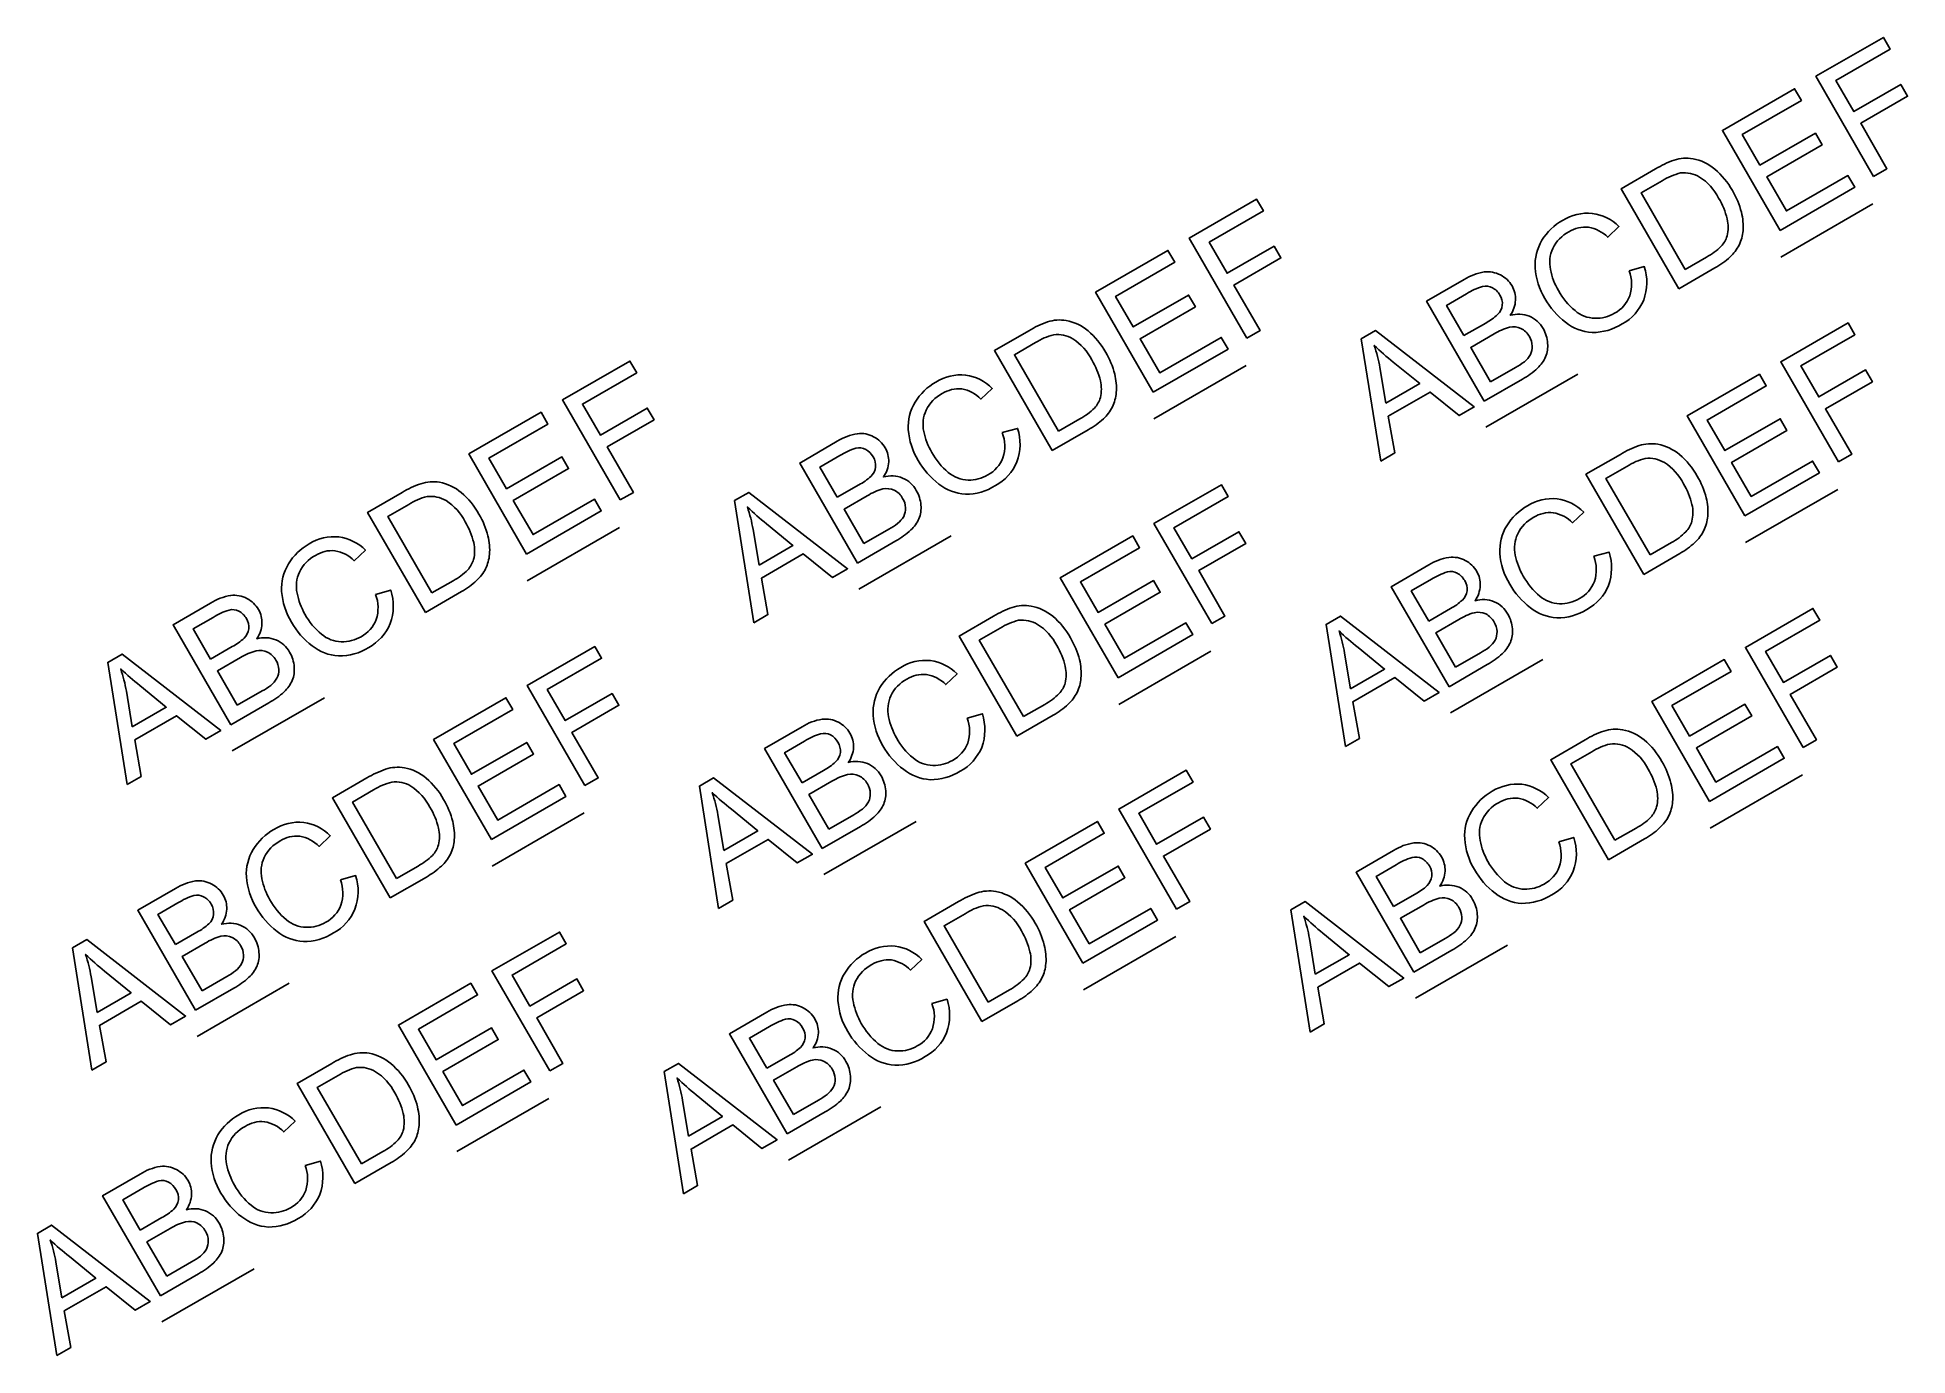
# Model space of a CAD drawing. Header units: millimetres. Extents: x -41 to 121, y -66 to 48.
import ezdxf

# ---------------------------------------------------------------- set-up
doc = ezdxf.new("R2010")
doc.units = ezdxf.units.MM
doc.layers.get('0').update_dxf_attribs({"lineweight": 25})

msp = doc.modelspace()

# ---------------------------------------------------------------- linework, layer by layer
at = {"flags": 128}
for points in [[(117.77, 35.84), (112.77, 44.5), (118.61, 47.87), (119.2, 46.85), (114.51, 44.14), (116.06, 41.45), (120.12, 43.8), (120.71, 42.78), (116.65, 40.43), (118.92, 36.5)], [(109.67, 31.16), (104.67, 39.82), (110.93, 43.43), (111.52, 42.41), (106.4, 39.46), (107.93, 36.81), (112.73, 39.57), (113.31, 38.56), (108.52, 35.79), (110.22, 32.84), (115.54, 35.91), (116.13, 34.89)], [(63.51, 21.83), (58.51, 30.49), (64.35, 33.86), (64.94, 32.84), (60.24, 30.13), (61.79, 27.45), (65.86, 29.79), (66.45, 28.77), (62.38, 26.42), (64.65, 22.49)], [(55.4, 17.15), (50.4, 25.81), (56.66, 29.42), (57.26, 28.4), (52.14, 25.45), (53.67, 22.8), (58.46, 25.56), (59.05, 24.55), (54.26, 21.78), (55.96, 18.83), (61.28, 21.9), (61.87, 20.88)], [(114.72, 11.12), (109.72, 19.78), (115.56, 23.15), (116.15, 22.13), (111.46, 19.42), (113.01, 16.74), (117.07, 19.08), (117.66, 18.06), (113.6, 15.71), (115.87, 11.78)], [(75.09, 11.19), (73.41, 21.77), (74.65, 22.49), (83.19, 15.87), (81.88, 15.12), (79.36, 17.16), (75.74, 15.07), (76.3, 11.89)], [(9.24, 7.82), (4.24, 16.48), (10.09, 19.85), (10.68, 18.83), (5.98, 16.12), (7.53, 13.44), (11.59, 15.78), (12.18, 14.76), (8.12, 12.41), (10.39, 8.48)], [(106.62, 6.44), (101.62, 15.1), (107.88, 18.71), (108.47, 17.69), (103.35, 14.74), (104.89, 12.09), (109.68, 14.85), (110.26, 13.84), (105.47, 11.07), (107.17, 8.12), (112.49, 11.19), (113.08, 10.17)], [(1.14, 3.14), (-3.86, 11.8), (2.4, 15.42), (2.99, 14.39), (-2.12, 11.44), (-0.59, 8.79), (4.2, 11.55), (4.78, 10.54), (-0.01, 7.77), (1.7, 4.82), (7.01, 7.89), (7.6, 6.87)], [(20.82, -2.82), (19.15, 7.76), (20.38, 8.48), (28.93, 1.86), (27.62, 1.11), (25.1, 3.15), (21.48, 1.06), (22.04, -2.11)], [(60.46, -2.89), (55.46, 5.77), (61.3, 9.14), (61.89, 8.12), (57.19, 5.41), (58.74, 2.73), (62.81, 5.07), (63.4, 4.05), (59.33, 1.7), (61.6, -2.23)], [(52.35, -7.57), (47.35, 1.09), (53.62, 4.71), (54.21, 3.68), (49.09, 0.73), (50.62, -1.92), (55.41, 0.84), (56, -0.17), (51.21, -2.94), (52.91, -5.89), (58.23, -2.82), (58.82, -3.84)], [(111.67, -13.6), (106.67, -4.94), (112.51, -1.57), (113.1, -2.59), (108.41, -5.3), (109.96, -7.98), (114.02, -5.64), (114.61, -6.66), (110.55, -9.01), (112.82, -12.94)], [(72.04, -13.53), (70.36, -2.95), (71.6, -2.23), (80.14, -8.85), (78.84, -9.6), (76.31, -7.56), (72.69, -9.65), (73.25, -12.82)], [(-33.44, -16.83), (-35.12, -6.24), (-33.88, -5.53), (-25.34, -12.15), (-26.64, -12.9), (-29.17, -10.86), (-32.79, -12.95), (-32.23, -16.12)], [(6.19, -16.9), (1.19, -8.24), (7.04, -4.87), (7.63, -5.89), (2.93, -8.6), (4.48, -11.28), (8.54, -8.94), (9.13, -9.96), (5.07, -12.3), (7.34, -16.24)], [(103.57, -18.28), (98.57, -9.62), (104.83, -6), (105.42, -7.03), (100.3, -9.98), (101.84, -12.63), (106.63, -9.87), (107.21, -10.88), (102.42, -13.65), (104.12, -16.6), (109.44, -13.53), (110.03, -14.55)], [(-1.91, -21.58), (-6.91, -12.92), (-0.65, -9.3), (-0.06, -10.32), (-5.17, -13.28), (-3.64, -15.93), (1.15, -13.17), (1.74, -14.18), (-3.06, -16.95), (-1.35, -19.89), (3.96, -16.83), (4.55, -17.85)], [(57.41, -27.61), (52.41, -18.95), (58.25, -15.58), (58.84, -16.6), (54.14, -19.31), (55.69, -21.99), (59.76, -19.65), (60.35, -20.67), (56.28, -23.01), (58.55, -26.95)], [(17.77, -27.54), (16.1, -16.96), (17.33, -16.24), (25.88, -22.86), (24.57, -23.61), (22.05, -21.57), (18.43, -23.66), (18.99, -26.83)], [(49.31, -32.29), (44.31, -23.63), (50.57, -20.01), (51.16, -21.04), (46.04, -23.99), (47.57, -26.64), (52.36, -23.88), (52.95, -24.89), (48.16, -27.66), (49.86, -30.61), (55.18, -27.54), (55.77, -28.56)], [(68.99, -38.25), (67.31, -27.67), (68.55, -26.95), (77.09, -33.57), (75.79, -34.32), (73.26, -32.28), (69.64, -34.37), (70.2, -37.54)], [(-36.49, -41.54), (-38.17, -30.96), (-36.93, -30.25), (-28.39, -36.86), (-29.69, -37.62), (-32.22, -35.58), (-35.84, -37.67), (-35.27, -40.84)], [(3.14, -41.62), (-1.86, -32.96), (3.99, -29.59), (4.58, -30.61), (-0.12, -33.32), (1.43, -36), (5.49, -33.65), (6.08, -34.68), (2.02, -37.02), (4.29, -40.96)], [(-4.96, -46.3), (-9.96, -37.64), (-3.7, -34.02), (-3.11, -35.04), (-8.22, -38), (-6.69, -40.65), (-1.9, -37.88), (-1.31, -38.9), (-6.1, -41.67), (-4.4, -44.61), (0.91, -41.54), (1.5, -42.57)], [(14.72, -52.25), (13.05, -41.67), (14.28, -40.96), (22.83, -47.58), (21.52, -48.33), (19, -46.29), (15.38, -48.38), (15.94, -51.55)], [(-39.54, -66.26), (-41.21, -55.68), (-39.98, -54.97), (-31.44, -61.58), (-32.74, -62.34), (-35.27, -60.3), (-38.89, -62.39), (-38.32, -65.56)]]:
    msp.add_lwpolyline(points, close=True, dxfattribs=at)
for points in [[(100.91, 26.1), (95.91, 34.76), (98.89, 36.48, -0.053594), (100.5, 37.25, -0.122267), (102.13, 37.36, -0.129875), (104.01, 36.47, -0.090537), (105.54, 34.61, -0.073284), (106.32, 32.73, -0.082637), (106.46, 31.13, -0.08939), (106.12, 29.89, -0.087885), (105.34, 28.86, -0.059487), (104.03, 27.91)], [(101.46, 27.78), (103.31, 28.85, 0.075838), (104.56, 29.79, 0.118299), (105.08, 30.68, 0.117505), (105.08, 32.15, 0.079086), (104.35, 33.95, 0.13488), (102.7, 35.78, 0.167119), (101.05, 36.13, 0.083906), (99.46, 35.45), (97.64, 34.4)], [(96.6, 27.66), (97.91, 28.03, -0.167453), (97.86, 25.13, -0.173432), (96, 23.07, -0.145701), (93.39, 22.32, -0.152604), (91.1, 23.2, -0.101451), (89.3, 25.26, -0.120062), (88.46, 27.92, -0.153347), (89.05, 30.3, -0.127948), (90.84, 32.03, -0.165199), (93.41, 32.63, -0.167022), (95.72, 31.49), (94.75, 30.57, 0.15602), (93.08, 31.44, 0.165889), (91.39, 31.04, 0.15893), (89.99, 29.6, 0.161763), (89.79, 27.77, 0.081983), (90.48, 25.95, 0.093314), (91.92, 24.21, 0.170262), (93.63, 23.55, 0.138492), (95.34, 23.99, 0.180382), (96.65, 25.49, 0.170149)], [(84.06, 16.37), (79.06, 25.03), (82.31, 26.91, -0.101345), (84.05, 27.56, -0.155055), (85.46, 27.3, -0.142579), (86.46, 26.35, -0.141304), (86.76, 25.13, -0.143013), (86.31, 23.81, -0.163538), (87.97, 23.73, -0.168329), (89.15, 22.66, -0.116197), (89.54, 21.38, -0.118811), (89.37, 20.21, -0.099101), (88.67, 19.23, -0.06112), (87.36, 18.28)], [(82.3, 22.05), (84.18, 23.14, 0.065947), (85.21, 23.87, 0.166525), (85.62, 24.68, 0.162771), (85.41, 25.56, 0.144165), (84.76, 26.2, 0.18321), (83.91, 26.31, 0.067339), (82.52, 25.67), (80.79, 24.67)], [(46.64, 12.09), (41.64, 20.75), (44.63, 22.47, -0.053594), (46.24, 23.24, -0.122267), (47.87, 23.35, -0.129875), (49.75, 22.47, -0.090537), (51.28, 20.6, -0.073284), (52.06, 18.72, -0.082637), (52.19, 17.12, -0.08939), (51.86, 15.88, -0.087885), (51.08, 14.85, -0.059487), (49.77, 13.9)], [(84.61, 18.06), (86.77, 19.3, 0.039395), (87.53, 19.79, 0.094848), (88.05, 20.41, 0.131837), (88.21, 21.14, 0.126312), (87.96, 21.97, 0.156179), (87.23, 22.67, 0.167295), (86.25, 22.78, 0.075144), (84.9, 22.19), (82.89, 21.03)], [(47.2, 13.78), (49.05, 14.84, 0.075838), (50.3, 15.78, 0.118299), (50.82, 16.68, 0.117505), (50.82, 18.14, 0.079086), (50.08, 19.94, 0.13488), (48.43, 21.77, 0.167119), (46.78, 22.12, 0.083906), (45.2, 21.44), (43.38, 20.39)], [(75.53, 16.19), (78.47, 17.89), (76.18, 19.76, -0.020028), (74.53, 21.2, -0.038979), (75.02, 19.28)], [(42.33, 13.65), (43.65, 14.02, -0.167453), (43.59, 11.12, -0.173432), (41.73, 9.06, -0.145701), (39.13, 8.32, -0.152604), (36.84, 9.2, -0.101451), (35.04, 11.25, -0.120062), (34.19, 13.91, -0.153347), (34.78, 16.29, -0.127948), (36.58, 18.03, -0.165199), (39.15, 18.63, -0.167022), (41.46, 17.48), (40.48, 16.56, 0.15602), (38.81, 17.43, 0.165889), (37.12, 17.03, 0.15893), (35.73, 15.59, 0.161763), (35.53, 13.76, 0.081983), (36.22, 11.94, 0.093314), (37.65, 10.2, 0.170262), (39.37, 9.54, 0.138492), (41.07, 9.99, 0.180382), (42.38, 11.48, 0.170149)], [(29.79, 2.36), (24.79, 11.02), (28.04, 12.9, -0.101345), (29.79, 13.56, -0.155055), (31.19, 13.29, -0.142579), (32.19, 12.34, -0.141304), (32.49, 11.12, -0.143013), (32.04, 9.81, -0.163538), (33.7, 9.72, -0.168329), (34.88, 8.65, -0.116197), (35.28, 7.37, -0.118811), (35.11, 6.2, -0.099101), (34.41, 5.22, -0.06112), (33.1, 4.27)], [(28.04, 8.05), (29.91, 9.13, 0.065947), (30.95, 9.86, 0.166525), (31.36, 10.67, 0.162771), (31.14, 11.55, 0.144165), (30.5, 12.19, 0.18321), (29.65, 12.3, 0.067339), (28.26, 11.66), (26.53, 10.66)], [(97.86, 1.38), (92.86, 10.04), (95.84, 11.76, -0.053594), (97.46, 12.53, -0.122267), (99.08, 12.64, -0.129875), (100.96, 11.76, -0.090537), (102.49, 9.89, -0.073284), (103.27, 8.01, -0.082637), (103.41, 6.41, -0.08939), (103.07, 5.17, -0.087885), (102.29, 4.14, -0.059487), (100.98, 3.19)], [(98.41, 3.07), (100.26, 4.13, 0.075838), (101.52, 5.07, 0.118299), (102.03, 5.97, 0.117505), (102.04, 7.43, 0.079086), (101.3, 9.23, 0.13488), (99.65, 11.06, 0.167119), (98, 11.41, 0.083906), (96.41, 10.73), (94.59, 9.68)], [(-7.62, -1.92), (-12.62, 6.74), (-9.64, 8.47, -0.053594), (-8.02, 9.23, -0.122267), (-6.39, 9.35, -0.129875), (-4.52, 8.46, -0.090537), (-2.99, 6.59, -0.073284), (-2.21, 4.71, -0.082637), (-2.07, 3.11, -0.08939), (-2.41, 1.87, -0.087885), (-3.19, 0.84, -0.059487), (-4.49, -0.11)], [(-7.06, -0.23), (-5.21, 0.83, 0.075838), (-3.96, 1.77, 0.118299), (-3.45, 2.67, 0.117505), (-3.44, 4.13, 0.079086), (-4.18, 5.93, 0.13488), (-5.83, 7.76, 0.167119), (-7.48, 8.11, 0.083906), (-9.06, 7.43), (-10.88, 6.38)], [(30.35, 4.05), (32.51, 5.29, 0.039395), (33.26, 5.78, 0.094848), (33.79, 6.4, 0.131837), (33.95, 7.14, 0.126312), (33.7, 7.96, 0.156179), (32.96, 8.66, 0.167295), (31.98, 8.77, 0.075144), (30.63, 8.18), (28.63, 7.02)], [(21.27, 2.18), (24.2, 3.88), (21.91, 5.75, -0.020028), (20.26, 7.2, -0.038979), (20.75, 5.27)], [(93.55, 2.94), (94.86, 3.31, -0.167453), (94.81, 0.41, -0.173432), (92.95, -1.65, -0.145701), (90.34, -2.39, -0.152604), (88.05, -1.51, -0.101451), (86.26, 0.54, -0.120062), (85.41, 3.2, -0.153347), (86, 5.58, -0.127948), (87.8, 7.32, -0.165199), (90.36, 7.92, -0.167022), (92.67, 6.77), (91.7, 5.85, 0.15602), (90.03, 6.72, 0.165889), (88.34, 6.32, 0.15893), (86.95, 4.88, 0.161763), (86.74, 3.05, 0.081983), (87.43, 1.23, 0.093314), (88.87, -0.51, 0.170262), (90.58, -1.17, 0.138492), (92.29, -0.72, 0.180382), (93.6, 0.77, 0.170149)], [(-11.93, -0.36), (-10.62, 0.02, -0.167453), (-10.67, -2.89, -0.173432), (-12.53, -4.95, -0.145701), (-15.14, -5.69, -0.152604), (-17.43, -4.81, -0.101451), (-19.22, -2.76, -0.120062), (-20.07, -0.1, -0.153347), (-19.48, 2.28, -0.127948), (-17.68, 4.02, -0.165199), (-15.12, 4.62, -0.167022), (-12.81, 3.47), (-13.78, 2.55, 0.15602), (-15.45, 3.42, 0.165889), (-17.14, 3.02, 0.15893), (-18.53, 1.58, 0.161763), (-18.73, -0.25, 0.081983), (-18.05, -2.07, 0.093314), (-16.61, -3.81, 0.170262), (-14.9, -4.46, 0.138492), (-13.19, -4.02, 0.180382), (-11.88, -2.53, 0.170149)], [(81.01, -8.35), (76.01, 0.31), (79.26, 2.19, -0.101345), (81, 2.85, -0.155055), (82.41, 2.58, -0.142579), (83.41, 1.63, -0.141304), (83.71, 0.41, -0.143013), (83.26, -0.9, -0.163538), (84.92, -0.99, -0.168329), (86.1, -2.06, -0.116197), (86.49, -3.34, -0.118811), (86.32, -4.51, -0.099101), (85.62, -5.49, -0.06112), (84.31, -6.44)], [(79.26, -2.66), (81.13, -1.58, 0.065947), (82.16, -0.85, 0.166525), (82.57, -0.04, 0.162771), (82.36, 0.84, 0.144165), (81.71, 1.48, 0.18321), (80.86, 1.59, 0.067339), (79.48, 0.95), (77.74, -0.05)], [(-24.47, -11.65), (-29.47, -2.99), (-26.22, -1.11, -0.101345), (-24.48, -0.45, -0.155055), (-23.07, -0.72, -0.142579), (-22.07, -1.67, -0.141304), (-21.77, -2.89, -0.143013), (-22.22, -4.2, -0.163538), (-20.56, -4.29, -0.168329), (-19.38, -5.36, -0.116197), (-18.98, -6.64, -0.118811), (-19.15, -7.81, -0.099101), (-19.85, -8.79, -0.06112), (-21.17, -9.74)], [(43.6, -12.63), (38.6, -3.97), (41.58, -2.24, -0.053594), (43.19, -1.48, -0.122267), (44.82, -1.37, -0.129875), (46.7, -2.25, -0.090537), (48.23, -4.12, -0.073284), (49.01, -6, -0.082637), (49.14, -7.6, -0.08939), (48.81, -8.84, -0.087885), (48.03, -9.87, -0.059487), (46.72, -10.82)], [(-26.22, -5.96), (-24.35, -4.88, 0.065947), (-23.32, -4.15, 0.166525), (-22.91, -3.34, 0.162771), (-23.12, -2.45, 0.144165), (-23.77, -1.81, 0.18321), (-24.62, -1.71, 0.067339), (-26, -2.35), (-27.73, -3.35)], [(44.15, -10.94), (46, -9.88, 0.075838), (47.25, -8.94, 0.118299), (47.77, -8.04, 0.117505), (47.77, -6.58, 0.079086), (47.04, -4.78, 0.13488), (45.38, -2.95, 0.167119), (43.74, -2.6, 0.083906), (42.15, -3.28), (40.33, -4.33)], [(81.56, -6.66), (83.72, -5.42, 0.039395), (84.48, -4.93, 0.094848), (85, -4.31, 0.131837), (85.16, -3.57, 0.126312), (84.91, -2.75, 0.156179), (84.18, -2.05, 0.167295), (83.2, -1.94, 0.075144), (81.85, -2.53), (79.85, -3.69)], [(72.48, -8.53), (75.42, -6.83), (73.13, -4.96, -0.020028), (71.48, -3.52, -0.038979), (71.97, -5.44)], [(-23.91, -9.96), (-21.76, -8.72, 0.039395), (-21, -8.23, 0.094848), (-20.48, -7.61, 0.131837), (-20.32, -6.87, 0.126312), (-20.57, -6.04, 0.156179), (-21.3, -5.35, 0.167295), (-22.28, -5.24, 0.075144), (-23.63, -5.83), (-25.63, -6.98)], [(39.29, -11.07), (40.6, -10.69, -0.167453), (40.55, -13.6, -0.173432), (38.68, -15.66, -0.145701), (36.08, -16.4, -0.152604), (33.79, -15.52, -0.101451), (31.99, -13.47, -0.120062), (31.15, -10.81, -0.153347), (31.73, -8.43, -0.127948), (33.53, -6.69, -0.165199), (36.1, -6.09, -0.167022), (38.41, -7.24), (37.43, -8.16, 0.15602), (35.76, -7.29, 0.165889), (34.07, -7.69, 0.15893), (32.68, -9.13, 0.161763), (32.48, -10.96, 0.081983), (33.17, -12.78, 0.093314), (34.6, -14.52, 0.170262), (36.32, -15.17, 0.138492), (38.02, -14.73, 0.180382), (39.33, -13.24, 0.170149)], [(-33, -11.83), (-30.06, -10.13), (-32.35, -8.25, -0.020028), (-34, -6.81, -0.038979), (-33.51, -8.74)], [(26.74, -22.36), (21.74, -13.7), (24.99, -11.82, -0.101345), (26.74, -11.16, -0.155055), (28.14, -11.43, -0.142579), (29.14, -12.38, -0.141304), (29.45, -13.6, -0.143013), (28.99, -14.91, -0.163538), (30.65, -15, -0.168329), (31.83, -16.07, -0.116197), (32.23, -17.35, -0.118811), (32.06, -18.52, -0.099101), (31.36, -19.5, -0.06112), (30.05, -20.45)], [(24.99, -16.67), (26.86, -15.59, 0.065947), (27.9, -14.86, 0.166525), (28.31, -14.05, 0.162771), (28.09, -13.16, 0.144165), (27.45, -12.52, 0.18321), (26.6, -12.42, 0.067339), (25.21, -13.06), (23.48, -14.06)], [(94.81, -23.34), (89.81, -14.68), (92.79, -12.95, -0.053594), (94.41, -12.19, -0.122267), (96.03, -12.08, -0.129875), (97.91, -12.96, -0.090537), (99.44, -14.83, -0.073284), (100.22, -16.71, -0.082637), (100.36, -18.31, -0.08939), (100.02, -19.55, -0.087885), (99.24, -20.58, -0.059487), (97.93, -21.53)], [(95.37, -21.65), (97.21, -20.59, 0.075838), (98.47, -19.65, 0.118299), (98.98, -18.75, 0.117505), (98.99, -17.29, 0.079086), (98.25, -15.49, 0.13488), (96.6, -13.66, 0.167119), (94.95, -13.31, 0.083906), (93.37, -13.99), (91.55, -15.04)], [(-10.67, -26.64), (-15.67, -17.98), (-12.69, -16.25, -0.053594), (-11.07, -15.49, -0.122267), (-9.44, -15.37, -0.129875), (-7.56, -16.26, -0.090537), (-6.04, -18.12, -0.073284), (-5.26, -20.01, -0.082637), (-5.12, -21.61, -0.08939), (-5.45, -22.85, -0.087885), (-6.24, -23.88, -0.059487), (-7.54, -24.83)], [(27.3, -20.67), (29.46, -19.43, 0.039395), (30.21, -18.94, 0.094848), (30.74, -18.32, 0.131837), (30.9, -17.58, 0.126312), (30.65, -16.75, 0.156179), (29.91, -16.06, 0.167295), (28.93, -15.95, 0.075144), (27.58, -16.54), (25.58, -17.69)], [(-10.11, -24.95), (-8.26, -23.88, 0.075838), (-7.01, -22.95, 0.118299), (-6.49, -22.05, 0.117505), (-6.49, -20.59, 0.079086), (-7.23, -18.79, 0.13488), (-8.88, -16.96, 0.167119), (-10.53, -16.61, 0.083906), (-12.11, -17.29), (-13.93, -18.34)], [(18.22, -22.54), (21.15, -20.84), (18.87, -18.96, -0.020028), (17.21, -17.52, -0.038979), (17.7, -19.45)], [(90.5, -21.78), (91.81, -21.4, -0.167453), (91.76, -24.31, -0.173432), (89.9, -26.37, -0.145701), (87.29, -27.11, -0.152604), (85, -26.23, -0.101451), (83.21, -24.18, -0.120062), (82.36, -21.52, -0.153347), (82.95, -19.14, -0.127948), (84.75, -17.4, -0.165199), (87.31, -16.8, -0.167022), (89.62, -17.95), (88.65, -18.87, 0.15602), (86.98, -18, 0.165889), (85.29, -18.4, 0.15893), (83.9, -19.84, 0.161763), (83.7, -21.67, 0.081983), (84.38, -23.49, 0.093314), (85.82, -25.23, 0.170262), (87.53, -25.88, 0.138492), (89.24, -25.44, 0.180382), (90.55, -23.95, 0.170149)], [(-14.98, -25.08), (-13.66, -24.7, -0.167453), (-13.72, -27.6, -0.173432), (-15.58, -29.67, -0.145701), (-18.19, -30.41, -0.152604), (-20.47, -29.53, -0.101451), (-22.27, -27.47, -0.120062), (-23.12, -24.82, -0.153347), (-22.53, -22.44, -0.127948), (-20.73, -20.7, -0.165199), (-18.16, -20.1, -0.167022), (-15.86, -21.25), (-16.83, -22.17, 0.15602), (-18.5, -21.3, 0.165889), (-20.19, -21.7, 0.15893), (-21.58, -23.14, 0.161763), (-21.78, -24.97, 0.081983), (-21.09, -26.79, 0.093314), (-19.66, -28.53, 0.170262), (-17.95, -29.18, 0.138492), (-16.24, -28.74, 0.180382), (-14.93, -27.25, 0.170149)], [(77.96, -33.07), (72.96, -24.41), (76.21, -22.53, -0.101345), (77.95, -21.87, -0.155055), (79.36, -22.14, -0.142579), (80.36, -23.09, -0.141304), (80.66, -24.31, -0.143013), (80.21, -25.62, -0.163538), (81.87, -25.71, -0.168329), (83.05, -26.78, -0.116197), (83.45, -28.06, -0.118811), (83.28, -29.23, -0.099101), (82.57, -30.21, -0.06112), (81.26, -31.16)], [(76.21, -27.38), (78.08, -26.3, 0.065947), (79.11, -25.57, 0.166525), (79.52, -24.76, 0.162771), (79.31, -23.87, 0.144165), (78.66, -23.23, 0.18321), (77.81, -23.13, 0.067339), (76.43, -23.77), (74.7, -24.77)], [(-27.52, -36.36), (-32.52, -27.7), (-29.27, -25.83, -0.101345), (-27.53, -25.17, -0.155055), (-26.12, -25.44, -0.142579), (-25.12, -26.39, -0.141304), (-24.82, -27.61, -0.143013), (-25.27, -28.92, -0.163538), (-23.61, -29.01, -0.168329), (-22.43, -30.08, -0.116197), (-22.03, -31.36, -0.118811), (-22.2, -32.53, -0.099101), (-22.9, -33.51, -0.06112), (-24.22, -34.46)], [(-29.27, -30.68), (-27.4, -29.6, 0.065947), (-26.36, -28.87, 0.166525), (-25.96, -28.06, 0.162771), (-26.17, -27.17, 0.144165), (-26.82, -26.53, 0.18321), (-27.67, -26.43, 0.067339), (-29.05, -27.07), (-30.78, -28.06)], [(40.55, -37.35), (35.55, -28.69), (38.53, -26.96, -0.053594), (40.14, -26.2, -0.122267), (41.77, -26.08, -0.129875), (43.65, -26.97, -0.090537), (45.18, -28.83, -0.073284), (45.96, -30.72, -0.082637), (46.1, -32.32, -0.08939), (45.76, -33.56, -0.087885), (44.98, -34.59, -0.059487), (43.67, -35.54)], [(41.1, -35.66), (42.95, -34.59, 0.075838), (44.2, -33.66, 0.118299), (44.72, -32.76, 0.117505), (44.72, -31.3, 0.079086), (43.99, -29.5, 0.13488), (42.34, -27.67, 0.167119), (40.69, -27.32, 0.083906), (39.1, -28), (37.28, -29.05)], [(78.52, -31.38), (80.67, -30.14, 0.039395), (81.43, -29.65, 0.094848), (81.95, -29.03, 0.131837), (82.11, -28.29, 0.126312), (81.86, -27.47, 0.156179), (81.13, -26.77, 0.167295), (80.15, -26.66, 0.075144), (78.8, -27.25), (76.8, -28.4)], [(69.43, -33.25), (72.37, -31.55), (70.08, -29.68, -0.020028), (68.43, -28.23, -0.038979), (68.92, -30.16)], [(-26.96, -34.68), (-24.81, -33.44, 0.039395), (-24.05, -32.94, 0.094848), (-23.53, -32.33, 0.131837), (-23.37, -31.59, 0.126312), (-23.62, -30.76, 0.156179), (-24.35, -30.07, 0.167295), (-25.33, -29.96, 0.075144), (-26.68, -30.55), (-28.68, -31.7)], [(-36.05, -36.55), (-33.11, -34.85), (-35.4, -32.97, -0.020028), (-37.05, -31.53, -0.038979), (-36.56, -33.46)], [(36.24, -35.79), (37.55, -35.41, -0.167453), (37.5, -38.31, -0.173432), (35.64, -40.38, -0.145701), (33.03, -41.12, -0.152604), (30.74, -40.24, -0.101451), (28.94, -38.19, -0.120062), (28.1, -35.53, -0.153347), (28.68, -33.15, -0.127948), (30.48, -31.41, -0.165199), (33.05, -30.81, -0.167022), (35.36, -31.96), (34.38, -32.88, 0.15602), (32.72, -32.01, 0.165889), (31.03, -32.41, 0.15893), (29.63, -33.85, 0.161763), (29.43, -35.68, 0.081983), (30.12, -37.5, 0.093314), (31.56, -39.24, 0.170262), (33.27, -39.89, 0.138492), (34.97, -39.45, 0.180382), (36.28, -37.96, 0.170149)], [(23.7, -47.07), (18.7, -38.41), (21.94, -36.54, -0.101345), (23.69, -35.88, -0.155055), (25.09, -36.15, -0.142579), (26.09, -37.1, -0.141304), (26.4, -38.32, -0.143013), (25.94, -39.63, -0.163538), (27.61, -39.72, -0.168329), (28.79, -40.79, -0.116197), (29.18, -42.07, -0.118811), (29.01, -43.24, -0.099101), (28.31, -44.22, -0.06112), (27, -45.17)], [(21.94, -41.39), (23.81, -40.31, 0.065947), (24.85, -39.58, 0.166525), (25.26, -38.77, 0.162771), (25.04, -37.88, 0.144165), (24.4, -37.24, 0.18321), (23.55, -37.14, 0.067339), (22.16, -37.78), (20.43, -38.77)], [(-13.72, -51.35), (-18.72, -42.69), (-15.73, -40.97, -0.053594), (-14.12, -40.21, -0.122267), (-12.49, -40.09, -0.129875), (-10.61, -40.98, -0.090537), (-9.09, -42.84, -0.073284), (-8.31, -44.72, -0.082637), (-8.17, -46.33, -0.08939), (-8.5, -47.57, -0.087885), (-9.29, -48.6, -0.059487), (-10.59, -49.55)], [(-13.16, -49.67), (-11.31, -48.6, 0.075838), (-10.06, -47.67, 0.118299), (-9.54, -46.77, 0.117505), (-9.54, -45.31, 0.079086), (-10.28, -43.51, 0.13488), (-11.93, -41.68, 0.167119), (-13.58, -41.33, 0.083906), (-15.16, -42), (-16.98, -43.05)], [(24.25, -45.39), (26.41, -44.15, 0.039395), (27.16, -43.65, 0.094848), (27.69, -43.04, 0.131837), (27.85, -42.3, 0.126312), (27.6, -41.47, 0.156179), (26.86, -40.78, 0.167295), (25.89, -40.67, 0.075144), (24.53, -41.26), (22.53, -42.41)], [(15.17, -47.26), (18.1, -45.56), (15.82, -43.68, -0.020028), (14.17, -42.24, -0.038979), (14.65, -44.17)], [(-18.03, -49.79), (-16.71, -49.42, -0.167453), (-16.77, -52.32, -0.173432), (-18.63, -54.39, -0.145701), (-21.23, -55.13, -0.152604), (-23.52, -54.25, -0.101451), (-25.32, -52.19, -0.120062), (-26.17, -49.54, -0.153347), (-25.58, -47.16, -0.127948), (-23.78, -45.42, -0.165199), (-21.21, -44.82, -0.167022), (-18.9, -45.97), (-19.88, -46.89, 0.15602), (-21.55, -46.01, 0.165889), (-23.24, -46.42, 0.15893), (-24.63, -47.86, 0.161763), (-24.83, -49.69, 0.081983), (-24.14, -51.51, 0.093314), (-22.71, -53.25, 0.170262), (-21, -53.9, 0.138492), (-19.29, -53.46, 0.180382), (-17.98, -51.96, 0.170149)], [(-30.57, -61.08), (-35.57, -52.42), (-32.32, -50.55, -0.101345), (-30.58, -49.89, -0.155055), (-29.17, -50.16, -0.142579), (-28.17, -51.1, -0.141304), (-27.87, -52.32, -0.143013), (-28.32, -53.64, -0.163538), (-26.66, -53.73, -0.168329), (-25.48, -54.8, -0.116197), (-25.08, -56.08, -0.118811), (-25.25, -57.25, -0.099101), (-25.95, -58.23, -0.06112), (-27.27, -59.18)], [(-32.32, -55.4), (-30.45, -54.32, 0.065947), (-29.41, -53.59, 0.166525), (-29, -52.78, 0.162771), (-29.22, -51.89, 0.144165), (-29.86, -51.25, 0.18321), (-30.71, -51.14, 0.067339), (-32.1, -51.78), (-33.83, -52.78)], [(-30.01, -59.4), (-27.86, -58.15, 0.039395), (-27.1, -57.66, 0.094848), (-26.58, -57.04, 0.131837), (-26.42, -56.31, 0.126312), (-26.67, -55.48, 0.156179), (-27.4, -54.78, 0.167295), (-28.38, -54.68, 0.075144), (-29.73, -55.27), (-31.73, -56.42)], [(-39.09, -61.26), (-36.16, -59.57), (-38.45, -57.69, -0.020028), (-40.1, -56.25, -0.038979), (-39.61, -58.17)]]:
    msp.add_lwpolyline(points, format="xyb", close=True, dxfattribs=at)
for points in [[(109.72, 28.85), (117.71, 33.46)], [(55.46, 14.84), (63.44, 19.45)], [(84.18, 14.11), (92.17, 18.72)], [(106.67, 4.13), (114.66, 8.74)], [(1.2, 0.83), (9.18, 5.44)], [(29.92, 0.1), (37.9, 4.71)], [(52.41, -9.88), (60.39, -5.27)], [(81.13, -10.61), (89.12, -6)], [(-24.34, -13.91), (-16.36, -9.3)], [(103.62, -20.59), (111.61, -15.98)], [(-1.85, -23.89), (6.13, -19.28)], [(26.87, -24.62), (34.86, -20.01)], [(49.36, -34.6), (57.35, -29.99)], [(78.09, -35.33), (86.07, -30.72)], [(-27.39, -38.63), (-19.41, -34.02)], [(-4.9, -48.6), (3.08, -43.99)], [(23.82, -49.34), (31.81, -44.73)], [(-30.44, -63.35), (-22.46, -58.74)]]:
    msp.add_lwpolyline(points, dxfattribs=at)

doc.saveas('drawing.dxf')
